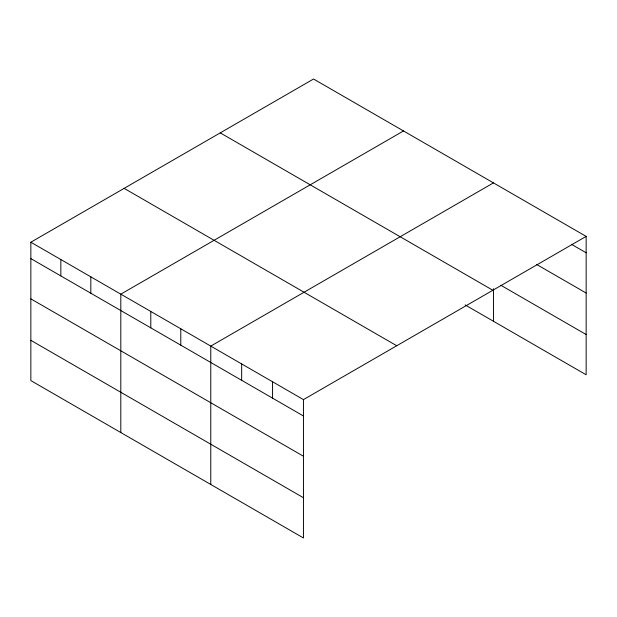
<?xml version="1.0" encoding="UTF-8"?>
<svg xmlns="http://www.w3.org/2000/svg" width="617" height="617" viewBox="0 0 617 617"><rect width="100%" height="100%" fill="white"/><g stroke="black" fill="none" stroke-linecap="round" stroke-linejoin="round"><path stroke-width="0.93" d="M30.85 242.219L303.456 399.608L303.456 537.985L30.85 380.604L30.85 242.219L313.544 79.015L586.15 236.396L586.15 374.781L465.141 304.914M403.503 130.951L120.809 294.162L120.809 432.54M493.461 182.887L210.775 346.098L210.775 484.476M303.456 399.608L586.15 236.396M571.512 244.332L586.15 252.777M536.551 264.408L586.15 293.036M500.78 285.231L586.15 334.522M220.254 132.871L492.86 290.26M124.14 188.362L396.746 345.751M30.85 258.6L303.456 415.989M30.85 298.859L303.456 456.248M30.85 340.337L303.456 497.726M493.461 288.671L493.461 321.264M272.56 381.776L272.56 398.15M241.663 363.937L241.663 380.311M180.781 328.784L180.781 345.165M150.795 311.469L150.795 327.851M90.822 276.848L90.822 293.229M60.836 259.533L60.836 275.915"/></g></svg>
